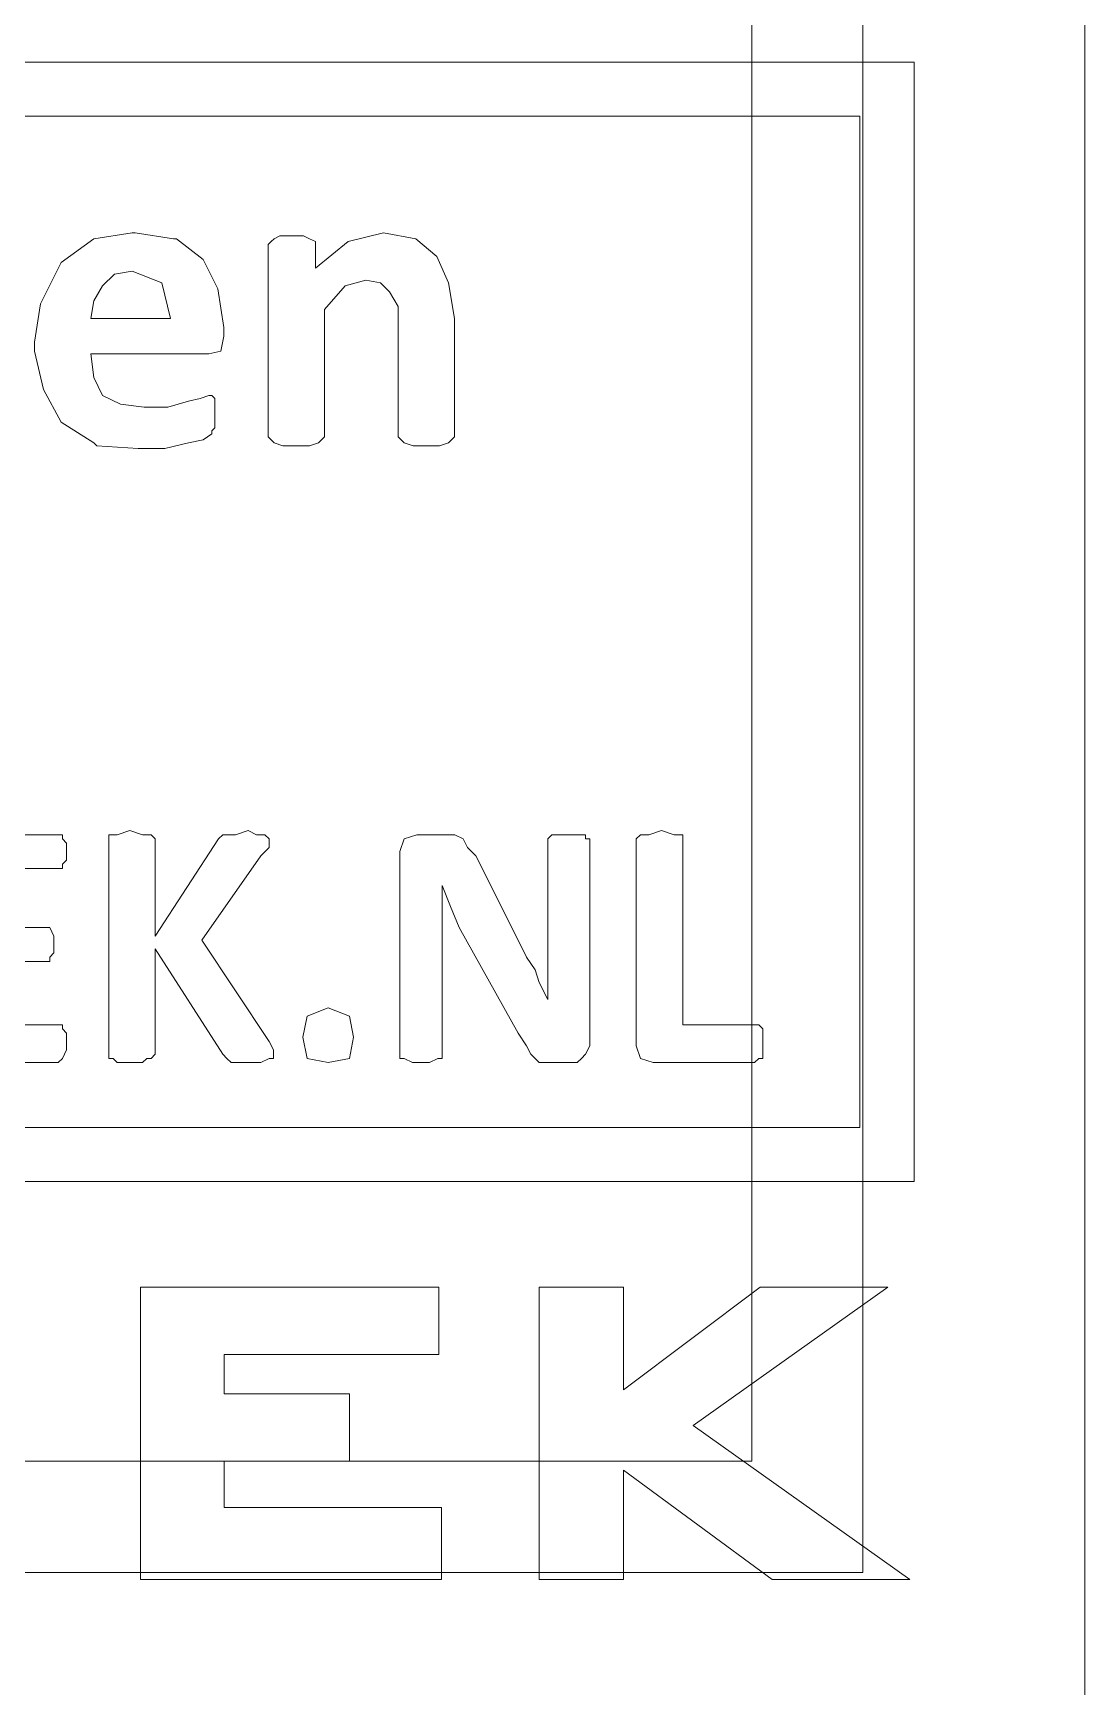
# Model space of a CAD drawing. Header units: millimetres. Extents: x 0 to 85, y -110 to 0.
# Drawn here: x 75.53 to 85, y -53.03 to -38.14 of the extents above; entities that cross this region are included whole.
import ezdxf

# ---------------------------------------------------------------- set-up
doc = ezdxf.new("R2010")
doc.units = ezdxf.units.MM
doc.header["$LTSCALE"] = 25.4
for name, color, linetype, lineweight in [('cutting', 7, 'Continuous', 5), ('engraving', 3, 'Continuous', 5), ('helper', 1, 'Continuous', 5)]:
    doc.layers.add(name, color=color, linetype=linetype, lineweight=lineweight)

msp = doc.modelspace()

# ---------------------------------------------------------------- linework, layer by layer
at = {"layer": 'cutting'}
msp.add_lwpolyline([(0, 0), (0, -54), (85, -54), (85, 0)], close=True, dxfattribs=at)
at = {"layer": 'engraving'}
for points in [[(44.56, -38.399), (44.56, -48.481), (83.462, -48.481), (83.462, -38.399)], [(45.048, -38.887), (45.048, -47.994), (82.974, -47.994), (82.974, -38.887)], [(79.206, -52.064), (79.206, -51.416), (77.25, -51.416), (77.25, -50.998), (78.377, -50.998), (78.377, -50.393), (77.25, -50.393), (77.25, -50.037), (79.183, -50.037), (79.183, -49.432), (76.494, -49.432), (76.494, -52.064)], [(80.084, -52.064), (80.845, -52.064), (80.845, -51.08), (82.183, -52.064), (83.423, -52.064), (81.472, -50.677), (83.224, -49.432), (82.074, -49.432), (80.845, -50.356), (80.845, -49.432), (80.084, -49.432)]]:
    msp.add_lwpolyline(points, close=True, dxfattribs=at)
at = {"layer": 'engraving', "lineweight": 0}
for points in [[(76.527, -41.507), (76.314, -41.481), (76.154, -41.401), (76.074, -41.241), (76.047, -41.028), (77.112, -41.028), (77.219, -41.002), (77.246, -40.868), (77.246, -40.789), (77.192, -40.442), (77.059, -40.176), (76.819, -39.99), (76.793, -39.99), (76.447, -39.936), (76.42, -39.936), (76.074, -39.99), (75.781, -40.203), (75.621, -40.522), (75.595, -40.576), (75.541, -40.922), (75.541, -41.002), (75.621, -41.348), (75.781, -41.641), (76.074, -41.827), (76.101, -41.854), (76.473, -41.88), (76.713, -41.88), (76.926, -41.827), (77.059, -41.8), (77.139, -41.747), (77.139, -41.721), (77.166, -41.694), (77.166, -41.641), (77.166, -41.561), (77.166, -41.481), (77.166, -41.428), (77.139, -41.401), (77.112, -41.401), (77.033, -41.428), (76.926, -41.454), (76.74, -41.507)], [(78.524, -40.363), (78.657, -40.389), (78.737, -40.469), (78.817, -40.602), (78.817, -40.789), (78.817, -41.774), (78.843, -41.8), (78.87, -41.827), (78.95, -41.854), (79.056, -41.854), (79.189, -41.854), (79.269, -41.827), (79.296, -41.8), (79.322, -41.774), (79.322, -40.709), (79.269, -40.389), (79.163, -40.15), (78.976, -39.99), (78.683, -39.936), (78.364, -40.016), (78.071, -40.256), (78.071, -40.043), (78.071, -40.016), (78.018, -39.99), (77.964, -39.963), (77.858, -39.963), (77.751, -39.963), (77.698, -39.99), (77.672, -40.016), (77.645, -40.043), (77.645, -41.774), (77.672, -41.8), (77.698, -41.827), (77.778, -41.854), (77.911, -41.854), (78.018, -41.854), (78.098, -41.827), (78.124, -41.8), (78.151, -41.774), (78.151, -40.629), (78.337, -40.416)], [(76.42, -40.283), (76.686, -40.389), (76.766, -40.709), (76.047, -40.709), (76.074, -40.549), (76.154, -40.416), (76.26, -40.309)], [(77.464, -45.32), (77.35, -45.358), (77.274, -45.358), (77.236, -45.358), (77.198, -45.396), (76.628, -46.27), (76.628, -45.396), (76.59, -45.358), (76.552, -45.358), (76.514, -45.358), (76.4, -45.32), (76.286, -45.358), (76.248, -45.358), (76.21, -45.358), (76.21, -45.396), (76.21, -47.334), (76.21, -47.372), (76.248, -47.372), (76.286, -47.41), (76.4, -47.41), (76.514, -47.41), (76.552, -47.372), (76.59, -47.372), (76.628, -47.334), (76.628, -46.384), (77.236, -47.334), (77.274, -47.372), (77.312, -47.41), (77.464, -47.41), (77.578, -47.41), (77.654, -47.372), (77.692, -47.372), (77.692, -47.334), (77.692, -47.296), (77.654, -47.22), (77.046, -46.308), (77.578, -45.548), (77.654, -45.472), (77.654, -45.396), (77.616, -45.358), (77.54, -45.358)], [(79.212, -45.358), (78.984, -45.358), (78.87, -45.396), (78.832, -45.51), (78.832, -47.334), (78.832, -47.372), (78.87, -47.372), (78.946, -47.41), (79.022, -47.41), (79.098, -47.41), (79.174, -47.372), (79.212, -47.372), (79.212, -47.334), (79.212, -46.27), (79.212, -46.042), (79.212, -45.814), (79.212, -45.814), (79.288, -46.004), (79.364, -46.194), (79.896, -47.144), (79.972, -47.258), (80.01, -47.334), (80.086, -47.41), (80.2, -47.41), (80.39, -47.41), (80.428, -47.41), (80.466, -47.372), (80.504, -47.334), (80.542, -47.258), (80.542, -45.396), (80.504, -45.396), (80.504, -45.358), (80.428, -45.358), (80.352, -45.358), (80.238, -45.358), (80.2, -45.358), (80.162, -45.396), (80.162, -45.396), (80.162, -46.384), (80.162, -46.612), (80.162, -46.84), (80.162, -46.84), (80.086, -46.688), (80.048, -46.574), (79.972, -46.46), (79.896, -46.308), (79.516, -45.548), (79.44, -45.472), (79.402, -45.396), (79.326, -45.358)], [(81.188, -45.32), (81.074, -45.358), (81.036, -45.358), (80.998, -45.358), (80.96, -45.396), (80.96, -47.258), (80.998, -47.372), (81.112, -47.41), (82.024, -47.41), (82.062, -47.372), (82.1, -47.372), (82.1, -47.296), (82.1, -47.22), (82.1, -47.144), (82.1, -47.106), (82.062, -47.068), (82.024, -47.068), (81.378, -47.068), (81.378, -45.396), (81.378, -45.358), (81.34, -45.358), (81.302, -45.358)], [(78.414, -47.182), (78.376, -47.372), (78.376, -47.372), (78.186, -47.41), (78.186, -47.41), (77.996, -47.372), (77.996, -47.372), (77.958, -47.182), (77.958, -47.182), (77.996, -46.992), (77.996, -46.992), (78.186, -46.916), (78.186, -46.916), (78.376, -46.992), (78.376, -46.992), (78.414, -47.182), (78.414, -47.182), (78.414, -47.182)]]:
    msp.add_lwpolyline(points, close=True, dxfattribs=at)
for points in [[(75.032, -45.662), (75.754, -45.662), (75.792, -45.662), (75.792, -45.624), (75.83, -45.586), (75.83, -45.51), (75.83, -45.434), (75.792, -45.396), (75.792, -45.358), (75.754, -45.358), (74.728, -45.358)], [(75.032, -46.498), (75.64, -46.498), (75.678, -46.498), (75.678, -46.46), (75.716, -46.422), (75.716, -46.346), (75.716, -46.27), (75.678, -46.194), (75.678, -46.194), (75.64, -46.194), (75.032, -46.194)], [(74.728, -47.41), (75.754, -47.41), (75.792, -47.372), (75.792, -47.372), (75.83, -47.296), (75.83, -47.22), (75.83, -47.144), (75.792, -47.106), (75.792, -47.068), (75.754, -47.068), (75.032, -47.068)]]:
    msp.add_lwpolyline(points, dxfattribs=at)
at = {"layer": 'helper'}
for points in [[(2, -2), (2, -52), (83, -52), (83, -2)], [(3, -3), (3, -51), (82, -51), (82, -3)]]:
    msp.add_lwpolyline(points, close=True, dxfattribs=at)

doc.saveas('drawing.dxf')
